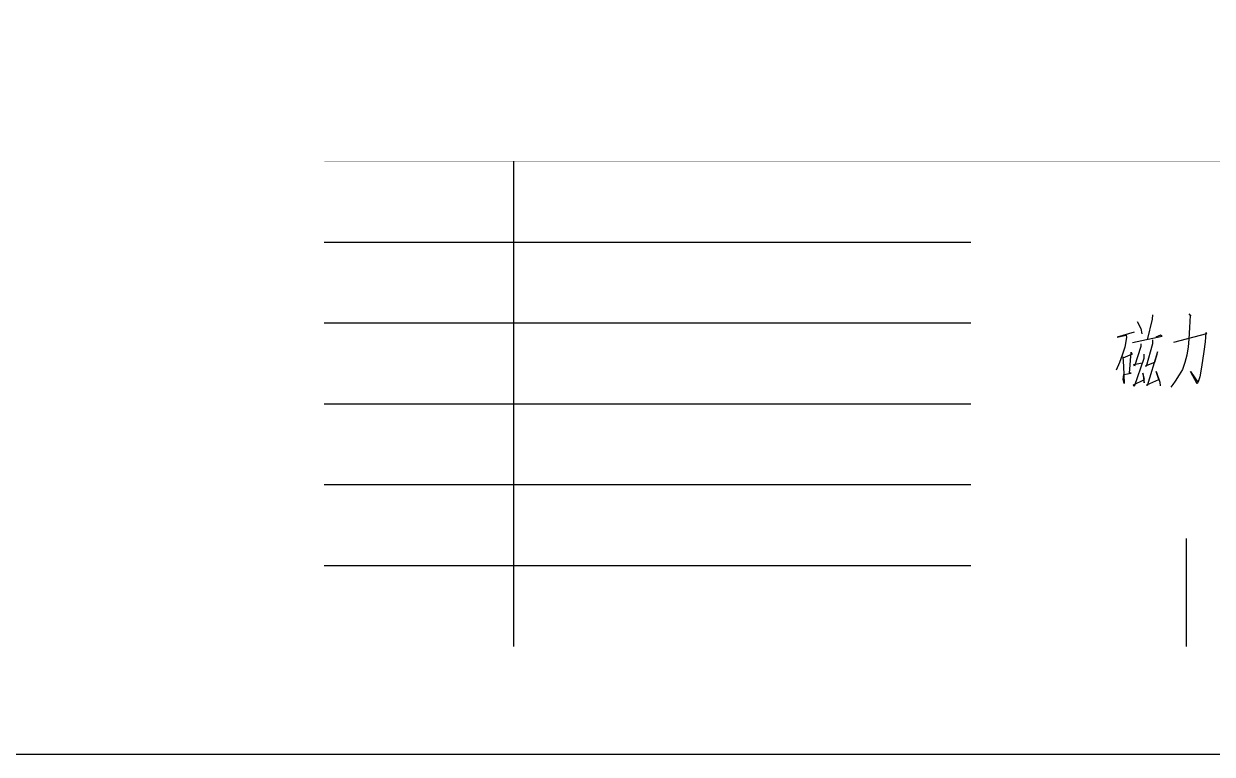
# Model space of a CAD drawing. Extents: x 0 to 2376, y 0 to 3364.
# Drawn here: x 1504.5 to 1945.6, y 0 to 271 of the extents above; entities that cross this region are included whole.
import ezdxf

# ---------------------------------------------------------------- set-up
doc = ezdxf.new("R2010")
doc.units = 0
doc.header["$MEASUREMENT"] = 0
doc.layers.add('6', color=7, linetype='Continuous')
doc.layers.add('8', color=7, linetype='Continuous')

# ---------------------------------------------------------------- blocks, each defined once
blk = doc.blocks.new('BLKENT83')
at = {"layer": '8', "color": 15, "linetype": 'Continuous'}
blk.add_line((0, 0), (2376, 0), dxfattribs=at)
at = {"layer": '8', "color": 7, "linetype": 'Continuous', "const_width": 0.03}
blk.add_lwpolyline([(100, 40), (2336, 40)], dxfattribs=at)

msp = doc.modelspace()

# ---------------------------------------------------------------- linework, layer by layer
at = {"layer": '6'}
for p, q in [((1686.36, 40), (1686.36, 220)), ((1616, 190), (1856, 190)), ((1936.8705, 163.3336), (1937.6105, 162.4546)), ((1616, 160), (1856, 160)), ((1917.6905, 160.4786), (1919.0105, 157.9526)), ((1923.2605, 161.3566), (1921.3505, 153.7806)), ((1923.3305, 163.0036), (1923.2605, 161.3566)), ((1937.3905, 162.7846), (1937.0905, 158.2826)), ((1937.6105, 162.4546), (1937.3905, 162.7846)), ((1916.5205, 156.5256), (1910.3005, 154.6586)), ((1910.3005, 154.6586), (1913.6005, 155.4276)), ((1913.6705, 154.5486), (1913.0805, 151.0356)), ((1913.6005, 155.4276), (1913.6705, 154.5486)), ((1916.0105, 152.7926), (1926.9205, 155.0976)), ((1919.0105, 157.9526), (1919.3805, 155.9766)), ((1926.3305, 155.4276), (1924.5805, 154.6586)), ((1926.7005, 155.2076), (1926.3305, 155.4276)), ((1926.9205, 155.0976), (1926.7005, 155.2076)), ((1931.3105, 152.9016), (1943.5405, 156.0866)), ((1937.0905, 158.2826), (1936.8705, 153.9996)), ((1943.1705, 156.4156), (1942.8805, 153.0116)), ((1943.5405, 156.0866), (1943.1705, 156.4156)), ((1913.0805, 151.0356), (1912.1305, 148.0706)), ((1919.0105, 151.2546), (1916.7405, 144.0076)), ((1919.0105, 152.2436), (1919.0105, 151.2546)), ((1923.3305, 152.2436), (1921.0605, 143.8976)), ((1923.3305, 153.6706), (1923.3305, 152.2436)), ((1936.6505, 151.1446), (1936.1405, 148.0706)), ((1936.8705, 153.9996), (1936.6505, 151.1446)), ((1942.8805, 153.0116), (1942.4405, 149.3886)), ((1912.1305, 148.0706), (1911.1805, 145.3256)), ((1915.7905, 148.3996), (1912.3505, 146.9726)), ((1912.3505, 147.4116), (1912.6405, 143.8976)), ((1914.8405, 141.3726), (1915.4305, 149.1686)), ((1915.4305, 149.1686), (1915.7905, 148.3996)), ((1920.1105, 146.8626), (1916.6005, 136.4316)), ((1920.1805, 148.3996), (1920.1105, 146.8626)), ((1925.2305, 149.2786), (1921.4305, 136.6506)), ((1924.2105, 145.4356), (1925.0905, 148.3996)), ((1925.0905, 148.3996), (1925.2305, 149.2786)), ((1936.1405, 148.0706), (1935.4105, 145.3256)), ((1942.0005, 146.0936), (1941.4905, 142.7996)), ((1942.4405, 149.3886), (1942.0005, 146.0936)), ((1911.1805, 145.3256), (1909.8605, 142.4706)), ((1912.6405, 143.8976), (1912.7905, 140.7136)), ((1912.7905, 140.8236), (1915.4305, 141.3726)), ((1915.4305, 141.3726), (1914.8405, 141.3726)), ((1916.4505, 144.5566), (1919.5205, 145.2156)), ((1916.7405, 144.0076), (1916.4505, 144.5566)), ((1920.4005, 138.9566), (1919.7405, 141.3726)), ((1919.7405, 141.3726), (1920.3305, 137.7486)), ((1920.8405, 144.1176), (1924.2105, 145.4356)), ((1921.0605, 143.8976), (1920.8405, 144.1176)), ((1925.7505, 139.0666), (1924.7205, 141.9216)), ((1924.7205, 141.9216), (1926.1105, 137.9686)), ((1934.4605, 142.6906), (1933.2905, 140.7136)), ((1935.4105, 145.3256), (1934.4605, 142.6906)), ((1940.0205, 137.4196), (1937.4605, 142.0316)), ((1937.4605, 142.0316), (1940.1705, 138.0786)), ((1941.4905, 142.7996), (1940.9005, 139.9446)), ((1912.5005, 138.9566), (1912.7905, 140.8236)), ((1912.8605, 137.5296), (1912.5005, 138.9566)), ((1912.7905, 140.7136), (1912.8605, 137.5296)), ((1916.3805, 136.9806), (1920.4005, 138.9566)), ((1916.6005, 136.4316), (1916.3805, 136.9806)), ((1920.3305, 137.7486), (1920.3305, 138.9566)), ((1921.2805, 137.0906), (1925.7505, 139.0666)), ((1921.4305, 136.6506), (1921.2805, 137.0906)), ((1926.1105, 137.9686), (1926.1905, 136.6506)), ((1930.9405, 137.1996), (1930.1405, 136.2116)), ((1931.8205, 138.4076), (1930.9405, 137.1996)), ((1933.2905, 140.7136), (1931.8205, 138.4076)), ((1940.3905, 138.1886), (1940.0205, 137.4196)), ((1940.9005, 139.9446), (1940.3905, 138.1886)), ((1616, 130), (1856, 130)), ((1616, 100), (1856, 100)), ((1936, 40), (1936, 80)), ((1616, 70), (1856, 70))]:
    msp.add_line(p, q, dxfattribs=at)
at = {"layer": '6', "const_width": 0.03}
for points in [[(1616, 40), (1616, 280)], [(1616, 220), (2336, 220)], [(1856, 40), (1856, 220)], [(1856, 80), (2336, 80)]]:
    msp.add_lwpolyline(points, dxfattribs=at)

# ---------------------------------------------------------------- block references
at = {"layer": '6'}
msp.add_blockref('BLKENT83', (0, 0), dxfattribs=at)

doc.saveas('drawing.dxf')
